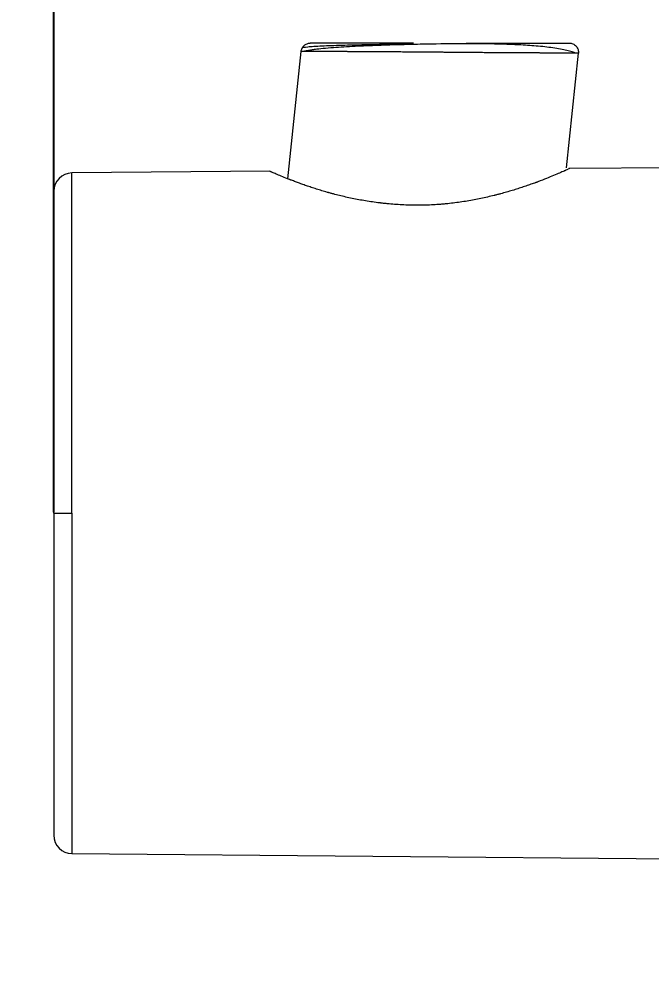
# Model space of a CAD drawing. Header units: millimetres. Extents: x 17284 to 19660, y -6011 to -2651.
# Drawn here: x 17948.1 to 17982.2, y -4402 to -4350.5 of the extents above; entities that cross this region are included whole.
import ezdxf

# ---------------------------------------------------------------- set-up
doc = ezdxf.new("R2010")
doc.units = ezdxf.units.MM
doc.layers.add('DIM', color=3, linetype='Continuous', lineweight=13)
doc.styles.get("Standard").update_dxf_attribs({"font": 'arial.ttf'})
doc.dimstyles.get("Standard").update_dxf_attribs({"dimtxt": 0.18, "dimasz": 0.18, "dimexe": 0.18, "dimexo": 0.0625, "dimgap": 0.09, "dimtad": 0, "dimtih": 1, "dimtoh": 1, "dimdec": 1, "dimdsep": 46, "dimtxsty": 'Standard', "dimcen": 0.09, "dimadec": 0, "dimazin": 0, "dimtfac": 1, "dimtdec": 1, "dimtofl": 0, "dimtmove": 0, "dimatfit": 3, "dimfxl": 1, "dimtolj": 1, "dimtzin": 0, "dimarcsym": 0})

# ---------------------------------------------------------------- blocks, each defined once
blk = doc.blocks.new('*D113')
at = {"layer": 'Defpoints', "color": 0, "transparency": 16777216}
for p in [(17984.973, -3879.358, 0), (17740.521, -4555.632), (17984.973, -4555.632)]:
    blk.add_point(p, dxfattribs=at)
at = {"layer": 'DIM', "color": 0, "lineweight": -2, "transparency": 16777216}
for p, q in [((17984.911, -3879.358), (17740.341, -3879.358)), ((17740.521, -3897.358), (17740.521, -4203.305)), ((17740.521, -4537.632), (17740.521, -4231.686)), ((17984.911, -4555.632), (17740.341, -4555.632))]:
    blk.add_line(p, q, dxfattribs=at)
at = {"layer": 'DIM', "color": 0, "transparency": 16777216}
for points in [[(17737.521, -3897.358), (17743.521, -3897.358), (17740.521, -3879.358)], [(17737.521, -4537.632), (17743.521, -4537.632), (17740.521, -4555.632)]]:
    blk.add_solid(points, dxfattribs=at)
at = {"layer": 'DIM', "color": 0, "transparency": 16777216, "insert": (17740.521, -4217.495), "char_height": 18, "attachment_point": 5}
blk.add_mtext('\\A1;692', dxfattribs=at)
blk = doc.blocks.new('*D120')
at = {"layer": 'Defpoints', "color": 0, "transparency": 16777216}
for p in [(18062.966, -4312.47), (18062.966, -4362.585, 0), (17949.926, -4377.144, 0)]:
    blk.add_point(p, dxfattribs=at)
at = {"layer": 'DIM', "color": 0, "lineweight": -2, "transparency": 16777216}
for p, q in [((17949.926, -4377.082), (17949.926, -4312.29)), ((18062.966, -4362.522), (18062.966, -4312.29)), ((17949.926, -4312.47), (17931.926, -4312.47)), ((18044.966, -4312.47), (17967.926, -4312.47))]:
    blk.add_line(p, q, dxfattribs=at)
at = {"layer": 'DIM', "color": 0, "transparency": 16777216}
for points in [[(17967.926, -4309.47), (17967.926, -4315.47), (17949.926, -4312.47)], [(18044.966, -4309.47), (18044.966, -4315.47), (18062.966, -4312.47)]]:
    blk.add_solid(points, dxfattribs=at)
at = {"layer": 'DIM', "color": 0, "transparency": 16777216, "insert": (17907.889, -4312.47), "char_height": 18, "attachment_point": 5}
blk.add_mtext('\\A1;113', dxfattribs=at)

msp = doc.modelspace()

# ---------------------------------------------------------------- linework, layer by layer
at = {"linetype": 'Continuous', "lineweight": 18, "extrusion": (-1, -2.22045e-16, 0)}
for p, q in [((17969.334, -4351.797, 0), (17963.769, -4351.797, 0)), ((17972.184, -4351.797, 0), (17977.749, -4351.797, 0)), ((17962.556, -4359.11, 0), (17963.278, -4352.239, 0)), ((17977.59, -4358.523, 0), (17978.24, -4352.343, 0)), ((17978.24, -4352.343, 0), (17978.094, -4352.342, 0)), ((17983.407, -4358.512, 0), (17977.728, -4358.562, 0)), ((17977.764, -4358.562, 0), (17977.741, -4358.572, 0)), ((17961.611, -4358.703, 0), (17950.905, -4358.796, 0)), ((17975.947, -4359.304, 0), (17976.06, -4359.269, 0)), ((17949.926, -4377.144, 0), (17949.926, -4359.783, 0)), ((17949.926, -4377.144, 0), (17949.926, -4394.506, 0)), ((17950.905, -4395.493, 0), (17983.407, -4395.776, 0))]:
    msp.add_line(p, q, dxfattribs=at)
at = {"linetype": 'Continuous', "lineweight": 13, "extrusion": (-1, -2.22045e-16, 0)}
for p, q in [((17950.905, -4377.144, 0), (17950.905, -4358.796, 0)), ((17949.926, -4377.144, 0), (17950.905, -4377.144, 0)), ((17950.905, -4377.144, 0), (17950.905, -4395.493, 0))]:
    msp.add_line(p, q, dxfattribs=at)
at = {"linetype": 'Continuous', "lineweight": 18}
for centre, start, end in [((17950.913, -4359.783, 0), 90.5, 180), ((17950.913, -4394.506, 0), 180, 269.5)]:
    msp.add_arc(centre, 0.987, start, end, dxfattribs=at)
for points, knots in [([(17963.278, -4352.239, 0), (17963.284, -4352.185, 0), (17963.315, -4352.07, 0), (17963.43, -4351.915, 0), (17963.596, -4351.816, 0), (17963.714, -4351.797, 0), (17963.769, -4351.797, 0)], [0, 0, 0, 0, 0.249994, 0.499996, 0.749998, 1, 1, 1, 1]), ([(17969.109, -4351.856, 0), (17968.73, -4351.86, 0), (17967.905, -4351.87, 0), (17966.656, -4351.892, 0), (17965.409, -4351.922, 0), (17964.324, -4351.961, 0), (17963.541, -4352.01, 0), (17963.342, -4352.05, 0), (17963.327, -4352.071, 0)], [0, 0, 0, 0, 0.117308, 0.263829, 0.425216, 0.601618, 0.793138, 1, 1, 1, 1]), ([(17972.1, -4351.835, 0), (17971.991, -4351.835, 0), (17971.258, -4351.833, 0), (17970.088, -4351.852, 0), (17968.636, -4351.883, 0), (17967.391, -4351.922, 0), (17966.121, -4351.976, 0), (17964.958, -4352.049, 0), (17964.194, -4352.111, 0), (17963.972, -4352.149, 0), (17963.941, -4352.155, 0)], [0, 0, 0, 0, 0.034476, 0.229714, 0.348476, 0.481519, 0.629098, 0.791298, 0.968132, 1, 1, 1, 1]), ([(17978.095, -4352.342, 0), (17977.993, -4352.288, 0), (17977.686, -4352.189, 0), (17976.921, -4352.05, 0), (17976.015, -4351.951, 0), (17974.827, -4351.873, 0), (17973.509, -4351.835, 0), (17972.498, -4351.832, 0), (17972.1, -4351.835, 0)], [0, 0, 0, 0, 0.183834, 0.351986, 0.503786, 0.639233, 0.862347, 1, 1, 1, 1]), ([(17977.749, -4351.797, 0), (17977.81, -4351.797, 0), (17977.943, -4351.821, 0), (17978.128, -4351.949, 0), (17978.237, -4352.147, 0), (17978.246, -4352.282, 0), (17978.24, -4352.343, 0)], [0, 0, 0, 0, 0.250002, 0.500004, 0.750006, 1, 1, 1, 1]), ([(17977.709, -4358.585, 0), (17977.692, -4358.593, 0), (17977.651, -4358.61, 0), (17977.583, -4358.64, 0), (17977.528, -4358.664, 0), (17977.499, -4358.677, 0), (17977.483, -4358.684, 0), (17977.476, -4358.688, 0), (17977.472, -4358.689, 0), (17977.47, -4358.69, 0), (17977.469, -4358.691, 0), (17977.468, -4358.691, 0), (17977.468, -4358.691, 0), (17977.468, -4358.691, 0), (17977.468, -4358.691, 0), (17977.468, -4358.691, 0), (17977.432, -4358.707, 0), (17977.354, -4358.741, 0), (17977.177, -4358.819, 0), (17976.912, -4358.932, 0), (17976.526, -4359.091, 0), (17976.223, -4359.208, 0), (17976.06, -4359.269, 0)], [0, 0, 0, 0, 0.099169, 0.189252, 0.234294, 0.256815, 0.268075, 0.273705, 0.27652, 0.277928, 0.278632, 0.278984, 0.27916, 0.279247, 0.279247, 0.279335, 0.279335, 0.369419, 0.459502, 0.639668, 0.819834, 1, 1, 1, 1]), ([(17976.06, -4359.269, 0), (17975.977, -4359.3, 0), (17975.809, -4359.362, 0), (17975.544, -4359.456, 0), (17975.268, -4359.551, 0), (17974.979, -4359.645, 0), (17974.677, -4359.739, 0), (17974.364, -4359.831, 0), (17974.092, -4359.906, 0), (17973.897, -4359.958, 0), (17973.798, -4359.983, 0), (17973.748, -4359.996, 0), (17973.723, -4360.002, 0), (17973.711, -4360.005, 0), (17973.704, -4360.007, 0), (17973.701, -4360.007, 0), (17973.7, -4360.008, 0), (17973.699, -4360.008, 0), (17973.698, -4360.008, 0), (17973.698, -4360.008, 0), (17973.698, -4360.008, 0), (17973.698, -4360.008, 0), (17973.58, -4360.038, 0), (17973.342, -4360.095, 0), (17972.98, -4360.175, 0), (17972.613, -4360.248, 0), (17972.242, -4360.314, 0), (17971.865, -4360.372, 0), (17971.483, -4360.422, 0), (17971.161, -4360.457, 0), (17970.934, -4360.478, 0), (17970.82, -4360.487, 0), (17970.762, -4360.492, 0), (17970.734, -4360.494, 0), (17970.721, -4360.495, 0), (17970.713, -4360.495, 0), (17970.709, -4360.496, 0), (17970.574, -4360.506, 0), (17970.31, -4360.522, 0), (17969.915, -4360.536, 0), (17969.518, -4360.54, 0), (17969.12, -4360.534, 0), (17968.721, -4360.518, 0), (17968.321, -4360.492, 0), (17967.987, -4360.463, 0), (17967.752, -4360.438, 0), (17967.635, -4360.425, 0), (17967.576, -4360.418, 0), (17967.547, -4360.414, 0), (17967.532, -4360.413, 0), (17967.525, -4360.412, 0), (17967.521, -4360.411, 0), (17967.519, -4360.411, 0), (17967.518, -4360.411, 0), (17967.518, -4360.411, 0), (17967.518, -4360.411, 0), (17967.517, -4360.411, 0), (17967.517, -4360.411, 0), (17967.387, -4360.395, 0), (17967.13, -4360.361, 0), (17966.753, -4360.303, 0), (17966.386, -4360.239, 0), (17966.029, -4360.169, 0), (17965.681, -4360.094, 0), (17965.343, -4360.014, 0), (17965.069, -4359.944, 0), (17964.881, -4359.893, 0), (17964.788, -4359.867, 0), (17964.742, -4359.854, 0), (17964.719, -4359.848, 0), (17964.707, -4359.844, 0), (17964.702, -4359.843, 0), (17964.699, -4359.842, 0), (17964.697, -4359.842, 0), (17964.697, -4359.841, 0), (17964.696, -4359.841, 0), (17964.696, -4359.841, 0), (17964.696, -4359.841, 0), (17964.592, -4359.812, 0), (17964.39, -4359.753, 0), (17964.1, -4359.663, 0), (17963.823, -4359.574, 0), (17963.561, -4359.485, 0), (17963.312, -4359.397, 0), (17963.077, -4359.311, 0), (17962.892, -4359.241, 0), (17962.769, -4359.194, 0), (17962.709, -4359.171, 0), (17962.679, -4359.159, 0), (17962.665, -4359.153, 0), (17962.657, -4359.15, 0), (17962.654, -4359.149, 0), (17962.652, -4359.148, 0), (17962.651, -4359.148, 0), (17962.651, -4359.148, 0), (17962.65, -4359.148, 0), (17962.65, -4359.148, 0), (17962.515, -4359.095, 0), (17962.271, -4358.998, 0), (17961.98, -4358.878, 0), (17961.837, -4358.817, 0), (17961.748, -4358.779, 0), (17961.709, -4358.762, 0), (17961.671, -4358.745, 0), (17961.654, -4358.738, 0), (17961.646, -4358.735, 0), (17961.642, -4358.733, 0), (17961.64, -4358.732, 0), (17961.64, -4358.732, 0), (17961.639, -4358.732, 0), (17961.639, -4358.732, 0), (17961.605, -4358.717, 0), (17961.579, -4358.705, 0), (17961.575, -4358.703, 0), (17961.575, -4358.703, 0)], [0, 0, 0, 0, 0.01977, 0.03954, 0.05931, 0.07908, 0.09885, 0.11862, 0.13839, 0.148275, 0.153218, 0.155689, 0.156925, 0.157542, 0.157851, 0.158006, 0.158083, 0.158122, 0.158141, 0.158151, 0.158151, 0.15816, 0.15816, 0.17793, 0.1977, 0.21747, 0.23724, 0.25701, 0.27678, 0.29655, 0.306435, 0.311378, 0.313849, 0.315085, 0.315703, 0.315703, 0.31632, 0.31632, 0.33609, 0.35586, 0.37563, 0.3954, 0.41517, 0.43494, 0.45471, 0.464596, 0.469538, 0.472009, 0.473245, 0.473863, 0.474172, 0.474326, 0.474403, 0.474442, 0.474461, 0.474471, 0.474471, 0.474481, 0.474481, 0.494251, 0.514021, 0.533791, 0.553561, 0.573331, 0.593101, 0.612871, 0.622756, 0.627698, 0.630169, 0.631405, 0.632023, 0.632332, 0.632486, 0.632563, 0.632602, 0.632621, 0.632621, 0.632641, 0.632641, 0.652411, 0.672181, 0.691951, 0.711721, 0.731491, 0.751261, 0.771031, 0.780916, 0.785858, 0.78833, 0.789565, 0.790183, 0.790492, 0.790646, 0.790724, 0.790762, 0.790762, 0.790801, 0.790801, 0.830341, 0.869881, 0.909421, 0.909421, 0.929191, 0.939076, 0.944019, 0.94649, 0.947725, 0.948343, 0.948652, 0.948652, 0.948961, 0.948961, 0.988501, 1, 1, 1, 1])]:
    msp.add_open_spline(points, degree=3, knots=knots, dxfattribs=at)
at = {"linetype": 'Continuous', "lineweight": 13}
msp.add_open_spline([(17978.094, -4352.342, 0), (17978.052, -4352.342, 0), (17978, -4352.342, 0), (17977.871, -4352.341, 0), (17977.792, -4352.34, 0), (17977.609, -4352.339, 0), (17977.506, -4352.338, 0), (17977.277, -4352.337, 0), (17977.15, -4352.336, 0), (17976.874, -4352.334, 0), (17976.725, -4352.332, 0), (17976.484, -4352.331, 0), (17976.359, -4352.33, 0), (17976.206, -4352.329, 0), (17976.128, -4352.328, 0), (17976.088, -4352.328, 0), (17976.069, -4352.328, 0), (17976.059, -4352.328, 0), (17976.054, -4352.328, 0), (17976.051, -4352.328, 0), (17976.05, -4352.328, 0), (17976.049, -4352.328, 0), (17976.049, -4352.328, 0), (17976.049, -4352.328, 0), (17976.049, -4352.328, 0), (17976.049, -4352.328, 0), (17976.049, -4352.328, 0), (17976.049, -4352.328, 0), (17975.99, -4352.327, 0), (17975.867, -4352.326, 0), (17975.665, -4352.325, 0), (17975.445, -4352.324, 0), (17975.206, -4352.323, 0), (17974.948, -4352.322, 0), (17974.67, -4352.32, 0), (17974.372, -4352.319, 0), (17974.053, -4352.317, 0), (17973.712, -4352.314, 0), (17973.351, -4352.312, 0), (17972.968, -4352.309, 0), (17972.565, -4352.305, 0), (17972.142, -4352.302, 0), (17971.699, -4352.298, 0), (17971.392, -4352.296, 0), (17971.158, -4352.294, 0), (17971.039, -4352.293, 0), (17970.92, -4352.292, 0), (17970.84, -4352.292, 0), (17970.799, -4352.291, 0), (17970.598, -4352.29, 0), (17970.279, -4352.288, 0), (17969.819, -4352.284, 0), (17969.377, -4352.28, 0), (17968.953, -4352.277, 0), (17968.55, -4352.273, 0), (17968.168, -4352.27, 0), (17967.806, -4352.268, 0), (17967.466, -4352.265, 0), (17967.147, -4352.263, 0), (17966.848, -4352.262, 0), (17966.57, -4352.26, 0), (17966.312, -4352.259, 0), (17966.074, -4352.258, 0), (17965.854, -4352.257, 0), (17965.719, -4352.256, 0), (17965.622, -4352.255, 0), (17965.575, -4352.255, 0), (17965.521, -4352.255, 0), (17965.495, -4352.255, 0), (17965.482, -4352.255, 0), (17965.476, -4352.255, 0), (17965.473, -4352.255, 0), (17965.471, -4352.255, 0), (17965.47, -4352.255, 0), (17965.47, -4352.255, 0), (17965.47, -4352.255, 0), (17965.469, -4352.255, 0), (17965.469, -4352.255, 0), (17965.469, -4352.255, 0), (17965.469, -4352.255, 0), (17965.469, -4352.255, 0), (17965.287, -4352.253, 0), (17965.115, -4352.252, 0), (17964.793, -4352.25, 0), (17964.644, -4352.248, 0), (17964.368, -4352.246, 0), (17964.241, -4352.245, 0), (17964.012, -4352.244, 0), (17963.909, -4352.243, 0), (17963.726, -4352.242, 0), (17963.647, -4352.241, 0), (17963.511, -4352.24, 0), (17963.455, -4352.24, 0), (17963.366, -4352.24, 0), (17963.333, -4352.24, 0), (17963.289, -4352.239, 0), (17963.278, -4352.239, 0), (17963.278, -4352.239, 0)], degree=3, knots=[0, 0, 0, 0, 0.03023, 0.03023, 0.063671, 0.063671, 0.097111, 0.097111, 0.130551, 0.130551, 0.163992, 0.163992, 0.180712, 0.189072, 0.193252, 0.195342, 0.196387, 0.196909, 0.197171, 0.197301, 0.197367, 0.197399, 0.197416, 0.197424, 0.197428, 0.19743, 0.19743, 0.197432, 0.197432, 0.214152, 0.230872, 0.247592, 0.264313, 0.281033, 0.297753, 0.314473, 0.331193, 0.347913, 0.364634, 0.381354, 0.398074, 0.414794, 0.431514, 0.448234, 0.448234, 0.456595, 0.460775, 0.460775, 0.464955, 0.464955, 0.481675, 0.498395, 0.515115, 0.531835, 0.548556, 0.565276, 0.581996, 0.598716, 0.615436, 0.632156, 0.648877, 0.665597, 0.682317, 0.699037, 0.715757, 0.715757, 0.724117, 0.728297, 0.730387, 0.731432, 0.731955, 0.732216, 0.732347, 0.732412, 0.732445, 0.732461, 0.732469, 0.732473, 0.732475, 0.732475, 0.732477, 0.732477, 0.765918, 0.765918, 0.799358, 0.799358, 0.832798, 0.832798, 0.866239, 0.866239, 0.899679, 0.899679, 0.933119, 0.933119, 0.96656, 0.96656, 1, 1, 1, 1], dxfattribs=at)
at = {"linetype": 'Continuous', "lineweight": 18}
msp.add_open_spline([(17963.941, -4352.155, 0), (17963.422, -4352.24, 0)], degree=1, dxfattribs=at)

# ---------------------------------------------------------------- dimensions: what is measured, and where the dimension line sits
at = {"layer": 'DIM', "color": 3}
dim = msp.add_linear_dim(base=(17740.521, -4555.632), p1=(17984.973, -3879.358, 0), p2=(17984.973, -4555.632), angle=90, text='692', dimstyle='Standard', override={"dimtxt": 18, "dimasz": 18, "dimgap": 5}, dxfattribs=at)
dim.commit()
dim.dimension.update_dxf_attribs({"geometry": '*D113', "text_midpoint": (17740.521, -4217.495)})
dim = msp.add_linear_dim(base=(18062.966, -4312.47), p1=(17949.926, -4377.144, 0), p2=(18062.966, -4362.585, 0), dimstyle='Standard', override={"dimtxt": 18, "dimasz": 18, "dimgap": 5}, dxfattribs=at)
dim.commit()
dim.dimension.update_dxf_attribs({"geometry": '*D120', "text_midpoint": (17907.889, -4312.47), "dimtype": 160})

doc.saveas('drawing.dxf')
